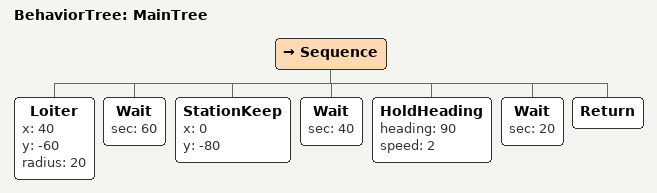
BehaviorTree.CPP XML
<root BTCPP_format="4" main_tree_to_execute="MainTree">
  <BehaviorTree ID="MainTree">
    <Sequence>
      <Loiter x="40" y="-60" radius="20"/>
      <Wait sec="60"/>
      <StationKeep x="0" y="-80"/>
      <Wait sec="40"/>
      <HoldHeading heading="90" speed="2"/>
      <Wait sec="20"/>
      <Return/>
    </Sequence>
  </BehaviorTree>
</root>
